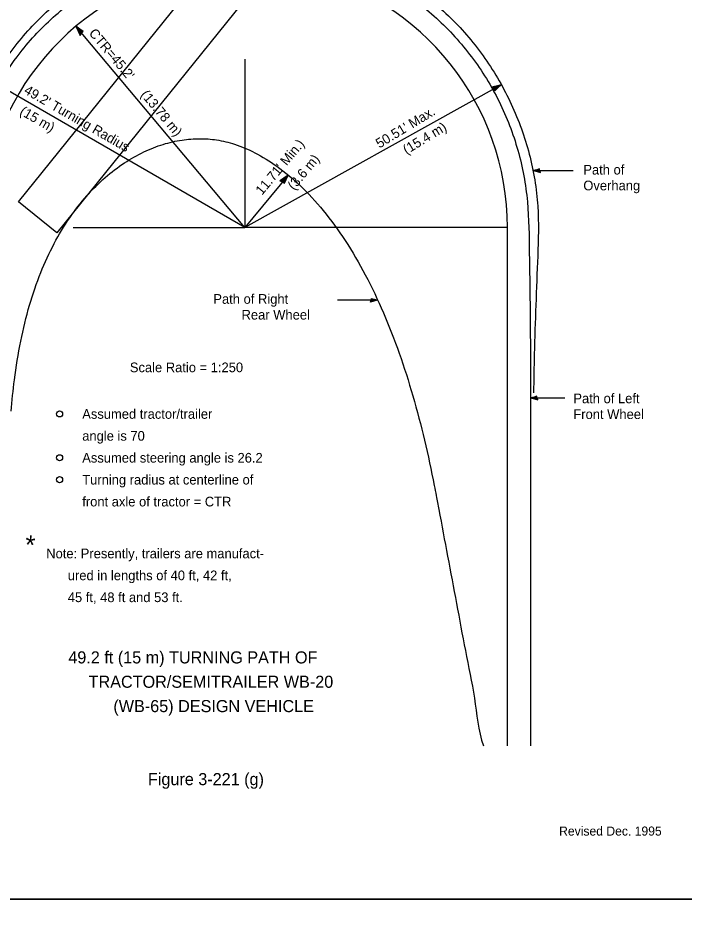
# Model space of a CAD drawing. Extents: x 2145173 to 2147094, y 2149363 to 2149822.
# Drawn here: x 2146702 to 2146765, y 2149528.6 to 2149612.8 of the extents above; entities that cross this region are included whole.
import ezdxf

# ---------------------------------------------------------------- set-up
doc = ezdxf.new("R2010")
doc.units = 0
for name, color, linetype in [('Design_EX_Roadway Dimensions', 7, 'Continuous'), ('Sheets_General Details', 7, 'Continuous'), ('Topo_Building', 7, 'Continuous')]:
    doc.layers.add(name, color=color, linetype=linetype)

msp = doc.modelspace()

# ---------------------------------------------------------------- linework, layer by layer
at = {"layer": 'Design_EX_Roadway Dimensions'}
for p, q in [((2146723.474825167, 2149592.9535133704), (2146707.5090184356, 2149611.98059697)), ((2146723.474825167, 2149608.8826855244), (2146723.474825167, 2149592.9535133704)), ((2146723.474825167, 2149592.9535133704), (2146700.061895763, 2149606.4716724046)), ((2146747.73263951, 2149606.447630963), (2146723.474825167, 2149592.9535133704)), ((2146727.587056472, 2149597.9060502932), (2146723.474825167, 2149592.9535133704)), ((2146707.256010886, 2149592.9535133704), (2146723.474825167, 2149592.9535133704)), ((2146748.313068595, 2149592.9535133704), (2146723.474825167, 2149592.9535133704))]:
    msp.add_line(p, q, dxfattribs=at)
for points in [[(2146708.0333508234, 2149611.3223194084), (2146708.186758116, 2149611.488319837), (2146707.884522853, 2149611.6978238258), (2146707.5090184356, 2149611.98059697), (2146707.7311155605, 2149611.5283889063), (2146707.9028401417, 2149611.1151050804), (2146708.0333508234, 2149611.3223194084), (2146708.122647606, 2149611.445961107), (2146707.7070741192, 2149611.743617048), (2146707.924591922, 2149611.2192846597), (2146708.019612857, 2149611.403602377), (2146707.852467598, 2149611.561588992), (2146707.947488533, 2149611.3543746634)], [(2146746.9873548276, 2149606.057243748), (2146747.121300001, 2149605.875215692), (2146747.3846110255, 2149606.1328025637), (2146747.73263951, 2149606.447630963), (2146747.2472313605, 2149606.31483062), (2146746.8087612633, 2149606.2243890073), (2146746.9873548276, 2149606.057243748), (2146747.0926792375, 2149605.9461951857), (2146747.463604333, 2149606.2988029923), (2146746.90721669, 2149606.184319938), (2146747.069782627, 2149606.0560989175), (2146747.256390005, 2149606.1900440906), (2146747.0354377106, 2149606.1362370555)], [(2146727.03295849, 2149597.2729590037), (2146727.2241451903, 2149597.1516069663), (2146727.376407652, 2149597.4870423144), (2146727.587056472, 2149597.9060502932), (2146727.1829312905, 2149597.607249521), (2146726.8062820425, 2149597.364545447), (2146727.03295849, 2149597.2729590037), (2146727.1714829854, 2149597.2065588324), (2146727.390145619, 2149597.6702152016), (2146726.912751283, 2149597.3622557856), (2146727.1108069667, 2149597.301579767), (2146727.236738326, 2149597.493911298), (2146727.050130948, 2149597.363400616)]]:
    msp.add_lwpolyline(points, dxfattribs=at)
at = {"layer": 'Sheets_General Details'}
for points in [[(2146575.8031336213, 2149655.3536468646), (2146770.424325673, 2149655.3536468646), (2146770.424325673, 2149529.4222873016), (2146575.8031336213, 2149529.4222873016)], [(2146575.8031336213, 2149529.4222873016), (2146770.424325673, 2149529.4222873016), (2146770.424325673, 2149403.490927739), (2146575.8031336213, 2149403.490927739)]]:
    msp.add_lwpolyline(points, close=True, dxfattribs=at)
at = {"layer": 'Topo_Building'}
for p, q in [((2146750.751557648, 2149598.3307824237), (2146754.5432364014, 2149598.3307824237)), ((2146748.313068595, 2149543.9192764484), (2146748.313068595, 2149592.9535133704)), ((2146736.0576576483, 2149586.0822404604), (2146732.257965081, 2149586.0822404604)), ((2146750.499694929, 2149576.8354441766), (2146753.7590274806, 2149576.8354441766)), ((2146746.0417248006, 2149543.9192764484), (2146746.0417248006, 2149543.916986787))]:
    msp.add_line(p, q, dxfattribs=at)
for points in [[(2146723.980840266, 2149615.126591298), (2146705.6978965187, 2149592.456656915), (2146702.061914719, 2149595.388567932), (2146720.3448584666, 2149618.0596471447), (2146723.980840266, 2149615.126591298)], [(2146751.3846489377, 2149598.313609966), (2146751.3617523266, 2149598.481900055), (2146751.0950068105, 2149598.409775731), (2146750.751557648, 2149598.3307824237), (2146751.1179034216, 2149598.2391959806), (2146751.438455973, 2149598.138450893), (2146751.3846489377, 2149598.313609966), (2146751.3548833434, 2149598.4269481893), (2146750.981668587, 2149598.3307824237), (2146751.3892282597, 2149598.200271742), (2146751.328552241, 2149598.34452039), (2146751.1579724904, 2149598.325058271), (2146751.323972919, 2149598.2804098795)], [(2146735.4280008506, 2149586.066212833), (2146735.4474629695, 2149586.235647753), (2146735.714208486, 2149586.1623785985), (2146736.0576576483, 2149586.0822404604), (2146735.691311875, 2149585.991798848), (2146735.3707593232, 2149585.892198591), (2146735.4280008506, 2149586.066212833), (2146735.4554767837, 2149586.1784062255), (2146735.8252570485, 2149586.0822404604), (2146735.421131867, 2149585.95401944), (2146735.479518225, 2149586.098268088), (2146735.651242806, 2149586.076516308), (2146735.486387208, 2149586.0318679167)], [(2146751.128206896, 2149576.819416549), (2146751.1075999467, 2149576.9888514695), (2146750.841999261, 2149576.915582315), (2146750.499694929, 2149576.8354441766), (2146750.864895872, 2149576.745002564), (2146751.186593254, 2149576.645402307), (2146751.128206896, 2149576.819416549), (2146751.100730963, 2149576.932754773), (2146750.729805868, 2149576.8354441766), (2146751.1350758797, 2149576.706078326), (2146751.076689522, 2149576.8514718045), (2146750.9049649406, 2149576.830864855), (2146751.068675708, 2149576.7862164634)]]:
    msp.add_lwpolyline(points, dxfattribs=at)
for centre in [(2146705.9589178823, 2149575.317398879), (2146705.9589178823, 2149571.1731123184), (2146705.9589178823, 2149569.1009690384)]:
    msp.add_circle(centre, 0.28620763536956634, dxfattribs=at)
msp.add_arc((2146723.474825167, 2149592.9535133704), 24.838243427912445, 0, 154.23042777777778, dxfattribs=at)
for points in [[(2146696.8758323663, 2149599.614137461), (2146697.4745787396, 2149601.8351087114), (2146699.387590574, 2149606.4316033353), (2146702.1477770098, 2149610.580469217), (2146705.633786008, 2149614.146616354), (2146709.7105275667, 2149617.0247203354), (2146714.2497806638, 2149619.110601582), (2146719.090124193, 2149620.361901364), (2146725.018056737, 2149620.6641366268), (2146729.9728833204, 2149619.944038216), (2146734.712481762, 2149618.341275458), (2146739.0811551083, 2149615.9108002186), (2146742.958696152, 2149612.7567920773), (2146746.18826311, 2149608.9387822207), (2146748.680559199, 2149604.6033089603), (2146750.380632553, 2149599.8992002653), (2146751.186593254, 2149594.953532326), (2146751.1785794403, 2149590.2494236315), (2146751.001130706, 2149585.6048461245), (2146750.858026888, 2149580.9705720926), (2146750.783612903, 2149577.313983343)], [(2146700.13974424, 2149606.4258791823), (2146702.2233358254, 2149609.4699835926), (2146705.5811238037, 2149613.0281169154), (2146709.539947816, 2149615.9336968292), (2146713.9704420115, 2149618.0802540947), (2146718.7249232503, 2149619.385360912), (2146723.5938875433, 2149619.8032240598), (2146728.5097898883, 2149619.322395232), (2146733.2562573133, 2149617.9508882435), (2146737.674158373, 2149615.7310618237), (2146741.6100857747, 2149612.7396196187), (2146744.9323840057, 2149609.076161886), (2146747.525425182, 2149604.864330324), (2146749.3022021824, 2149600.2483735806), (2146750.202038988, 2149595.3851334406), (2146750.3886463665, 2149590.5161691476), (2146750.4584810296, 2149585.6918532457), (2146750.4882466234, 2149580.9465306518), (2146750.5008397596, 2149576.2584495842), (2146750.506563912, 2149571.6058582636), (2146750.509998404, 2149566.9784532147), (2146750.5111432346, 2149562.367075794), (2146750.5111432346, 2149557.767146678), (2146750.5111432346, 2149553.1729417155), (2146750.5111432346, 2149548.5844609053), (2146750.5111432346, 2149543.998269756), (2146750.5111432346, 2149543.9192764484)], [(2146701.368147411, 2149575.5658271066), (2146701.687555132, 2149578.5435313447), (2146702.2908808277, 2149582.210423569), (2146703.123172631, 2149585.600266802), (2146704.1855753735, 2149588.689019603), (2146705.450613122, 2149591.42974392), (2146706.9171410454, 2149593.8625088204), (2146708.540510753, 2149595.9472452365), (2146710.2795083458, 2149597.678229015), (2146712.094064754, 2149599.058894648), (2146713.9360970953, 2149600.09840078), (2146715.7655363004, 2149600.811630207), (2146717.54002364, 2149601.21918988), (2146719.2217797055, 2149601.3485557307), (2146720.808514836, 2149601.2283485243), (2146722.5154571733, 2149600.8184991903), (2146724.4227448553, 2149600.0205523027), (2146726.5120605933, 2149598.737197266), (2146728.7009765888, 2149596.9180615353), (2146730.883023601, 2149594.563145112), (2146732.964325525, 2149591.7251101993), (2146734.87733736, 2149588.4737914614), (2146736.5865693586, 2149584.890471867), (2146738.0828628764, 2149581.050710231), (2146739.3707972355, 2149577.015182572), (2146740.4686897243, 2149572.8354062648), (2146741.396002463, 2149568.5491607175), (2146741.57917535, 2149567.594372046)], [(2146741.574596028, 2149567.594372046), (2146741.8264587466, 2149566.2835410764), (2146742.6610402116, 2149561.854191711), (2146743.5002009985, 2149557.4042353965), (2146744.342796277, 2149552.9325273014), (2146745.1899708775, 2149548.4379225955), (2146746.04057997, 2149543.92271094), (2146746.0417248006, 2149543.9192764484)]]:
    msp.add_spline(points, degree=3, dxfattribs=at)

# ---------------------------------------------------------------- texts
at = {"layer": 'Design_EX_Roadway Dimensions'}
for s, height, rotation, p in [("CTR=45.2'", 0.9147218923022173, 310.0029944444445, (2146708.6765034506, 2149611.2952003893)), ("49.2' Turning Radius", 0.9147218923022167, 330.0029944444444, (2146702.5136424736, 2149605.67940198)), ('(13.78 m)', 0.9147218923022173, 310.0029944444445, (2146713.5782903456, 2149605.484709094)), ('(15 m)', 0.9147218923022167, 330.0029944444444, (2146702.1126180147, 2149603.6867670575)), ("50.51' Max.", 0.9147218923022169, 31.28142777777778, (2146736.212357566, 2149600.4138296675)), ('(15.4 m)', 0.9147218923022169, 31.28142777777778, (2146738.7762194835, 2149599.8278527893)), ("11.71' Min.)", 0.9147218923022173, 49.99962777777778, (2146725.1014968203, 2149595.9483422576)), ('(3.6 m)', 0.9147218923022166, 50.299627777777786, (2146728.1391855218, 2149596.41507971))]:
    msp.add_text(s, height=height, rotation=rotation, dxfattribs=at).set_placement(p)
at = {"layer": 'Topo_Building'}
for s, height, p in [('Path of', 0.9158621435215294, (2146755.4945905814, 2149597.957567667)), ('Overhang', 0.9158621435215294, (2146755.4945905814, 2149596.4635638106)), ('Path of Right', 0.9158621435215294, (2146720.502845081, 2149585.7342119757)), ('Rear Wheel', 0.9158621435215294, (2146723.1714450736, 2149584.2402081196)), ('Scale Ratio = 1:250', 0.914721892302217, (2146712.6069488367, 2149579.2636297555)), ('Path of Left', 0.9158621435215294, (2146754.5523950458, 2149576.3305739085)), ('Assumed tractor/trailer', 0.914721892302217, (2146708.104330317, 2149574.8594666626)), ('Front Wheel', 0.9158621435215294, (2146754.5523950458, 2149574.8365700515)), ('angle is 70', 0.914721892302217, (2146708.104330317, 2149572.787323382)), ('Assumed steering angle is 26.2', 0.914721892302217, (2146708.104330317, 2149570.7151801023)), ('Turning radius at centerline of', 0.914721892302217, (2146708.104330317, 2149568.643036822)), ('front axle of tractor = CTR', 0.914721892302217, (2146708.104330317, 2149566.570893542)), ('Note: Presently, trailers are manufact-', 0.9147012853524704, (2146704.699604287, 2149561.6641498413)), ('      ured in lengths of 40 ft, 42 ft,', 0.9147012853524704, (2146704.699604287, 2149559.5931513915)), ('      45 ft, 48 ft and 53 ft.', 0.9147012853524704, (2146704.699604287, 2149557.522152942)), ('49.2 ft (15 m) TURNING PATH OF', 1.1448328311393485, (2146706.787042106, 2149551.7230184134)), ('TRACTOR/SEMITRAILER WB-20', 1.1448328311393485, (2146708.707116067, 2149549.420761905)), ('(WB-65) DESIGN VEHICLE', 1.1448328311393485, (2146711.0463611037, 2149547.1185053964)), ('Figure 3-221 (g)', 1.1448328311393485, (2146714.31409261, 2149540.2117358707)), ('Revised Dec. 1995', 0.8586229061086991, (2146753.206074329, 2149535.4429511195))]:
    msp.add_text(s, height=height, dxfattribs=at).set_placement(p)
msp.add_text('*', height=1.829443784604434, rotation=355, dxfattribs=at).set_placement((2146702.61372304, 2149562.061406039))

doc.saveas('drawing.dxf')
